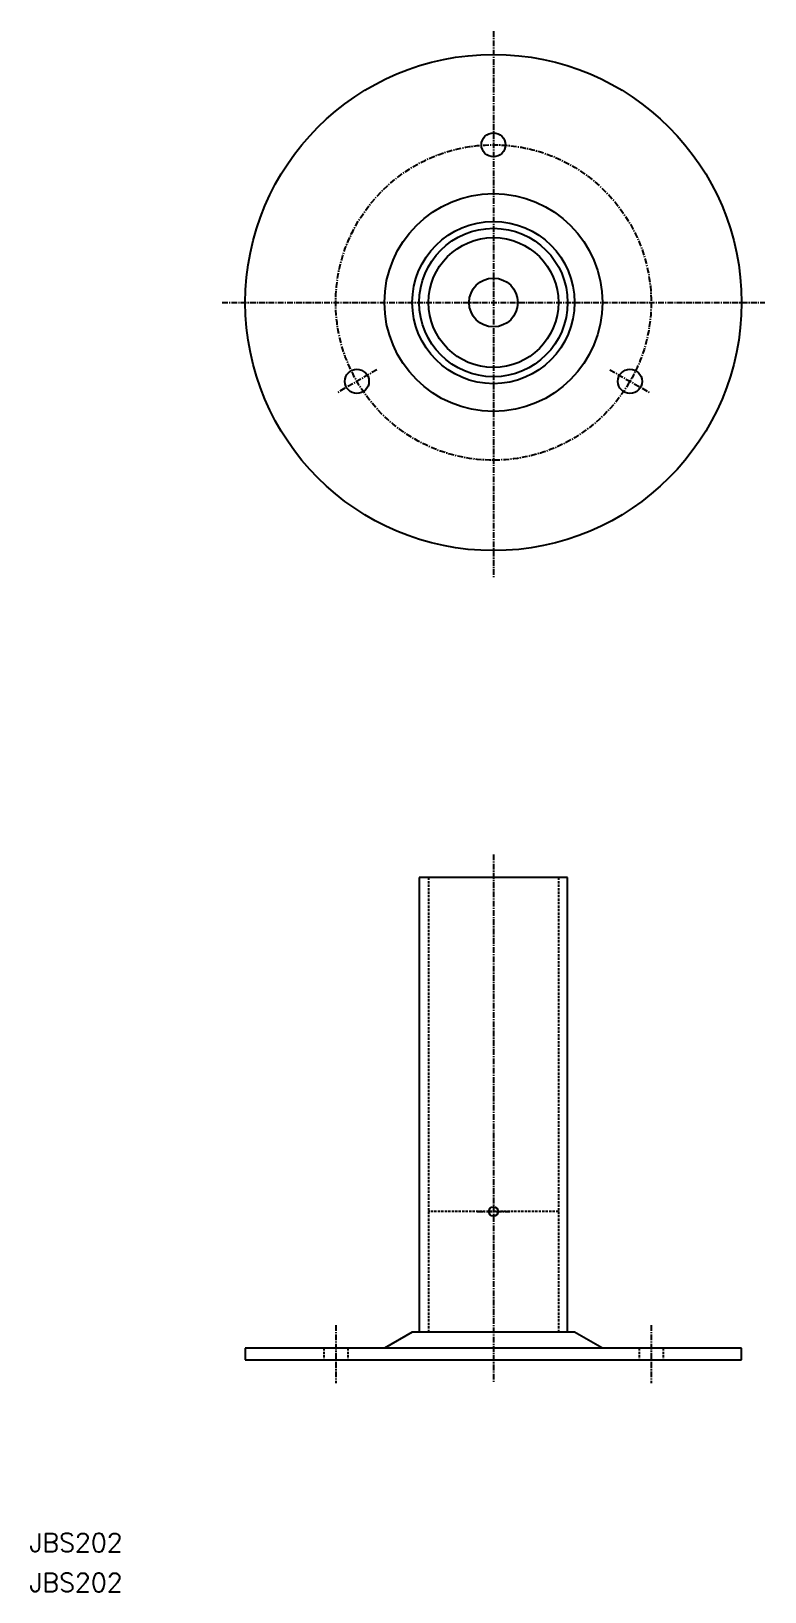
# Model space of a CAD drawing. Extents: x 0 to 158, y 0 to 336.
import ezdxf

# ---------------------------------------------------------------- set-up
doc = ezdxf.new("R2010")
doc.units = 0
doc.linetypes.add('CENTER', pattern=[2, 1.25, -0.25, 0.25, -0.25])
doc.linetypes.add('DASHED', pattern=[0.75, 0.5, -0.25])
doc.layers.get('0').update_dxf_attribs({"linetype": 'CONTINUOUS'})
doc.layers.add('CENTER', color=1, linetype='CENTER')
doc.styles.get("Standard").update_dxf_attribs({"font": 'txt.shx', "bigfont": 'bigfont.shx'})

msp = doc.modelspace()

# ---------------------------------------------------------------- linework, layer by layer
at = {"color": 7, "linetype": 'CONTINUOUS'}
for p, q in [((116, 154), (84, 154)), ((84, 154), (84, 56)), ((116, 56), (116, 154)), ((82.5, 56), (76.5, 52.5)), ((117.5, 56), (82.5, 56)), ((123.5, 52.5), (117.5, 56)), ((153.5, 52.5), (46.5, 52.5)), ((46.5, 52.5), (46.5, 50)), ((153.5, 50), (153.5, 52.5)), ((46.5, 50), (153.5, 50))]:
    msp.add_line(p, q, dxfattribs=at)
at = {"color": 3, "linetype": 'DASHED'}
for p, q in [((86, 154), (86, 56)), ((114, 154), (114, 56)), ((114, 82), (86, 82)), ((63.4, 52.5), (63.4, 50)), ((68.6, 52.5), (68.6, 50)), ((131.4, 52.5), (131.4, 50)), ((136.6, 52.5), (136.6, 50))]:
    msp.add_line(p, q, dxfattribs=at)
at = {"color": 7, "linetype": 'CONTINUOUS'}
for centre, radius in [((100, 278), 53.5), ((100, 312), 2.6), ((100, 278), 23.5), ((100, 278), 17.5), ((100, 278), 16), ((100, 278), 14), ((100, 278), 5.25), ((70.56, 261), 2.6), ((129.44, 261), 2.6), ((100, 82), 1)]:
    msp.add_circle(centre, radius, dxfattribs=at)
at = {"layer": 'CENTER', "color": 1, "linetype": 'CENTER'}
for p, q in [((100, 336.5), (100, 218.5)), ((41.5, 278), (158.5, 278)), ((74.89, 263.5), (66.23, 258.5)), ((125.11, 263.5), (133.77, 258.5)), ((100, 159), (100, 45)), ((96.5, 82), (103.5, 82)), ((66, 57.5), (66, 45)), ((134, 57.5), (134, 45))]:
    msp.add_line(p, q, dxfattribs=at)
msp.add_circle((100, 278), 34, dxfattribs=at)

# ---------------------------------------------------------------- texts
at = {"color": 7, "linetype": 'CONTINUOUS'}
for p in [(0, 8.6), (0, 0)]:
    msp.add_text('JBS202', height=4, dxfattribs=at).set_placement(p)

doc.saveas('drawing.dxf')
